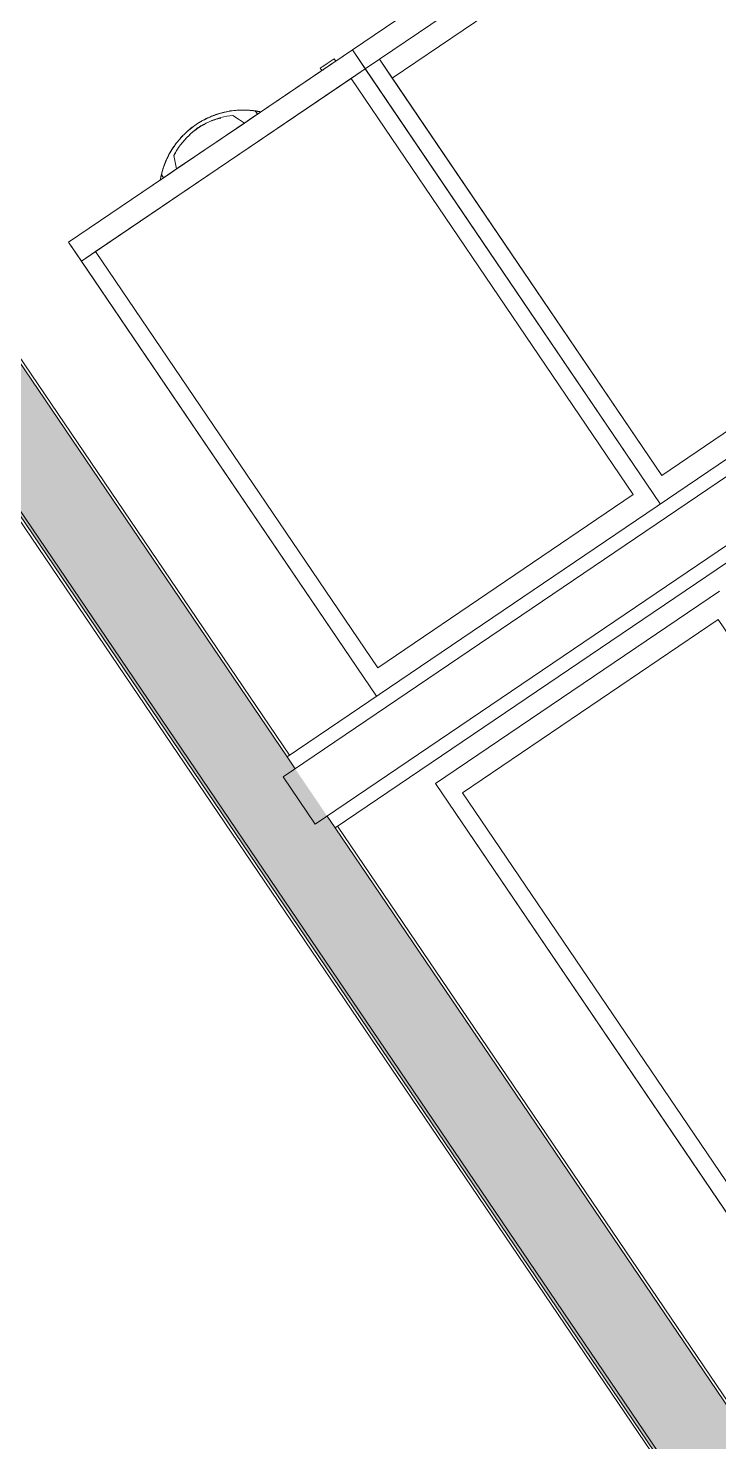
# Model space of a CAD drawing. Header units: inches. Extents: x -13 to 4331, y -638 to 2885.
# Drawn here: x 2626 to 2656.2, y 1065 to 1126.9 of the extents above; entities that cross this region are included whole.
import ezdxf

# ---------------------------------------------------------------- set-up
doc = ezdxf.new("R2010")
doc.units = ezdxf.units.IN
doc.header["$MEASUREMENT"] = 0
for name, color, linetype, lineweight in [('A-DETL-THIN', 151, 'Continuous', 9), ('A-GLAZ-MULL', 7, 'Continuous', 9), ('A-WALL', 113, 'Continuous', 9), ('A-WALL-PATT', 111, 'Continuous', 13), ('Chevy Chase Pavilion_3rd Floor Base_dwg', 8, 'Continuous', 9), ('I-FURN', 30, 'Continuous', 9), ('I-FURN-PNLS', 30, 'Continuous', 9), ('I-WALL', 2, 'Continuous', 13)]:
    doc.layers.add(name, color=color, linetype=linetype, lineweight=lineweight)
pattern_1 = [(0, (0, 0), (30.72, 7.68), [1.267, -21.773, 1.267, -21.773, -122.88]), (0, (0, 0), (30.72, 7.68), [-46.08, 1.267, -44.813, 1.267, -21.773, -53.76]), (0, (0, 0), (30.72, 7.68), [-115.2, 1.267, -14.093, 1.267, -37.133]), (120, (11.52, 3.84), (-22.011075, 22.7643), [1.267, -21.773, 1.267, -21.773, -122.88]), (120, (11.52, 3.84), (-22.011075, 22.7643), [-46.08, 1.267, -44.813, 1.267, -21.773, -53.76]), (120, (11.52, 3.84), (-22.011075, 22.7643), [-115.2, 1.267, -14.093, 1.267, -37.133]), (240, (15.36, 19.2), (-8.708925, -30.4443), [1.267, -21.773, 1.267, -21.773, -122.88]), (240, (15.36, 19.2), (-8.708925, -30.4443), [-46.08, 1.267, -44.813, 1.267, -21.773, -53.76]), (240, (15.36, 19.2), (-8.708925, -30.4443), [-115.2, 1.267, -14.093, 1.267, -37.133])]

# ---------------------------------------------------------------- blocks, each defined once
blk = doc.blocks.new('Zira Wksta 12 - Type 1-5189151-FIRST FLOOR POWER _ SIGNAL')
at = {"layer": 'I-FURN-PNLS'}
for p, q in [((-24, 99), (0, 99)), ((0, 99), (-24, 99)), ((-24, 99), (0, 99)), ((0, 99), (-23, 99)), ((-23, 99), (0, 99)), ((0, 99), (0, 84)), ((0, 84), (0, 99)), ((0, 99), (0, 84)), ((0, 84), (0, 99)), ((0, 99), (0, 84)), ((-1, 98.25), (-23, 98.25)), ((-23, 98.25), (-1, 98.25)), ((-23, 98.25), (-1, 98.25)), ((-1, 98.25), (-23, 98.25)), ((-1, 84.75), (-1, 98.25)), ((-1, 98.25), (-1, 84.75)), ((-1, 98.25), (-1, 84.75)), ((-1, 84.75), (-1, 98.25)), ((-23, 84.75), (-1, 84.75)), ((-1, 84.75), (-23, 84.75)), ((-1, 84.75), (-23, 84.75)), ((-23, 84.75), (-1, 84.75))]:
    blk.add_line(p, q, dxfattribs=at)
blk = doc.blocks.new('Zira Wksta 12 - Type 1-5189152-FIRST FLOOR POWER _ SIGNAL')
at = {"layer": 'I-FURN'}
for p, q in [((-24.173, -89.02), (-24, -89.02)), ((-24.173, -89.02), (-24, -89.02)), ((-24.173, -89.02), (-24, -89.02)), ((-24, -89.013), (-24.167, -89.013)), ((-24, -89.013), (-24.167, -89.013)), ((-24, -89.013), (-24.167, -89.013)), ((-24, -88.896), (-24, -88.843)), ((-24, -88.843), (-24, -88.886)), ((-24, -88.896), (-24, -88.843)), ((-24, -88.843), (-24, -88.886)), ((-24, -88.848), (-24, -88.843)), ((-24, -88.843), (-24, -88.886)), ((-24, -88.896), (-24, -88.848)), ((-24, -88.886), (-24, -88.988)), ((-24, -88.886), (-24, -88.988)), ((-24, -88.886), (-24, -88.988)), ((-24, -88.988), (-24, -88.896)), ((-24, -88.988), (-24, -88.896)), ((-24, -88.988), (-24, -88.896)), ((-24, -89.02), (-24, -88.988)), ((-24, -88.988), (-24, -89.013)), ((-24, -89.02), (-24, -88.988)), ((-24, -88.988), (-24, -89.013)), ((-24, -89.02), (-24, -88.988)), ((-24, -88.988), (-24, -89.013)), ((-24, -89.02), (-24, -89.709)), ((-24, -89.361), (-24, -89.02)), ((-24, -89.02), (-24, -89.364)), ((-24, -89.361), (-24, -89.02)), ((-24, -89.02), (-24, -89.709)), ((-24, -89.361), (-24, -89.02)), ((-24, -89.709), (-24, -89.364)), ((-24, -89.364), (-24, -89.709)), ((-24, -89.709), (-24, -89.364)), ((-24, -89.709), (-24, -89.364)), ((-24.561, -89.941), (-24.281, -89.825)), ((-24.561, -89.941), (-24.281, -89.825)), ((-24.561, -89.941), (-24.281, -89.825)), ((-24.281, -89.825), (-24, -89.709)), ((-24.281, -89.825), (-24, -89.709)), ((-24.281, -89.825), (-24, -89.709)), ((-24.281, -93.175), (-24.561, -93.059)), ((-24.281, -93.175), (-24.561, -93.059)), ((-24.561, -93.059), (-24.281, -93.175)), ((-24.281, -93.175), (-24.561, -93.059)), ((-24, -93.291), (-24.281, -93.175)), ((-24, -93.291), (-24.281, -93.175)), ((-24.281, -93.175), (-24, -93.291)), ((-24, -93.291), (-24.281, -93.175)), ((-24, -93.636), (-24, -93.291)), ((-24, -93.291), (-24, -93.98)), ((-24, -93.636), (-24, -93.291)), ((-24, -93.291), (-24, -93.636)), ((-24, -93.636), (-24, -93.291)), ((-24, -93.291), (-24, -93.98)), ((-24, -93.98), (-24.173, -93.98)), ((-24, -93.98), (-24.173, -93.98)), ((-24, -93.98), (-24.173, -93.98)), ((-24.167, -93.987), (-24, -93.987)), ((-24.167, -93.987), (-24, -93.987)), ((-24.167, -93.987), (-24, -93.987)), ((-24, -93.636), (-24, -93.98)), ((-24, -93.98), (-24, -93.639)), ((-24, -93.98), (-24, -93.639)), ((-24, -93.98), (-24, -93.639)), ((-24, -94.012), (-24, -93.98)), ((-24, -94.012), (-24, -93.98)), ((-24, -94.012), (-24, -93.98)), ((-24, -93.987), (-24, -94.012)), ((-24, -93.987), (-24, -94.012)), ((-24, -93.987), (-24, -94.012)), ((-24, -94.012), (-24, -94.114)), ((-24, -94.104), (-24, -94.012)), ((-24, -94.012), (-24, -94.114)), ((-24, -94.104), (-24, -94.012)), ((-24, -94.012), (-24, -94.114)), ((-24, -94.104), (-24, -94.012)), ((-24, -94.157), (-24, -94.104)), ((-24, -94.157), (-24, -94.104)), ((-24, -94.157), (-24, -94.104)), ((-24, -94.114), (-24, -94.157)), ((-24, -94.114), (-24, -94.157)), ((-24, -94.114), (-24, -94.131)), ((-24, -94.131), (-24, -94.145)), ((-24, -94.145), (-24, -94.157))]:
    blk.add_line(p, q, dxfattribs=at)
at = {"layer": 'I-FURN', "flags": 128}
for points in [[(-24, -89.709), (-24.281, -89.825), (-24.561, -89.941)], [(-24, -89.709), (-24.281, -89.825), (-24.561, -89.941)], [(-24, -89.709), (-24.281, -89.825), (-24.561, -89.941)], [(-24.561, -93.059), (-24.281, -93.175), (-24, -93.291)], [(-24.561, -93.059), (-24.281, -93.175), (-24, -93.291)]]:
    blk.add_lwpolyline(points, dxfattribs=at)
at = {"layer": 'I-FURN'}
for start, end in [(137.02895, 137.70289), (137.36592, 137.70289), (137.36592, 137.70289), (137.03852, 137.56704), (137.03852, 137.56704), (137.03852, 137.56704), (137.02895, 137.36592), (137.02895, 137.36592), (222.29711, 222.97105), (222.29711, 222.97105), (222.29711, 222.97105), (222.43296, 222.96148), (222.43296, 222.96148), (222.43296, 222.96148)]:
    blk.add_arc((-21.447, -91.5), 3.685, start, end, dxfattribs=at)
for points, knots in [([(-24.173, -93.98), (-24.325, -93.813), (-24.599, -93.45), (-24.903, -92.839), (-25.09, -92.181), (-25.174, -91.273), (-25.004, -90.364), (-24.598, -89.55), (-24.325, -89.187), (-24.173, -89.02)], [0, 0, 0, 0, 0.125, 0.25, 0.375, 0.5, 0.75, 0.875, 1, 1, 1, 1]), ([(-24.746, -89.858), (-24.695, -89.756), (-24.53, -89.459), (-24.325, -89.187), (-24.173, -89.02)], [0.8125, 0.8125, 0.8125, 0.8125, 0.875, 1, 1, 1, 1]), ([(-24.746, -89.858), (-24.695, -89.756), (-24.53, -89.459), (-24.325, -89.187), (-24.173, -89.02)], [0.8125, 0.8125, 0.8125, 0.8125, 0.875, 1, 1, 1, 1]), ([(-24, -88.843), (-24.001, -88.843), (-24.002, -88.844), (-24.004, -88.847), (-24.007, -88.849), (-24.009, -88.851), (-24.012, -88.855), (-24.016, -88.858), (-24.019, -88.861), (-24.023, -88.865), (-24.027, -88.869), (-24.032, -88.873), (-24.041, -88.882), (-24.048, -88.89), (-24.055, -88.896)], [0, 0, 0, 0, 0.125, 0.1875, 0.25, 0.3125, 0.375, 0.4375, 0.5, 0.5625, 0.625, 0.6875, 0.75, 1, 1, 1, 1]), ([(-24, -88.843), (-24.001, -88.843), (-24.002, -88.844), (-24.004, -88.847), (-24.007, -88.849), (-24.009, -88.851), (-24.012, -88.855), (-24.016, -88.858), (-24.019, -88.861), (-24.023, -88.865), (-24.027, -88.869), (-24.032, -88.873), (-24.041, -88.882), (-24.048, -88.89), (-24.055, -88.896)], [0, 0, 0, 0, 0.125, 0.1875, 0.25, 0.3125, 0.375, 0.4375, 0.5, 0.5625, 0.625, 0.6875, 0.75, 1, 1, 1, 1]), ([(-24, -88.843), (-24.001, -88.843), (-24.002, -88.844), (-24.004, -88.847), (-24.007, -88.849), (-24.009, -88.851), (-24.012, -88.855), (-24.016, -88.858), (-24.019, -88.861), (-24.023, -88.865), (-24.027, -88.869), (-24.032, -88.873), (-24.041, -88.882), (-24.048, -88.89), (-24.055, -88.896)], [0, 0, 0, 0, 0.125, 0.1875, 0.25, 0.3125, 0.375, 0.4375, 0.5, 0.5625, 0.625, 0.6875, 0.75, 1, 1, 1, 1]), ([(-24.045, -88.886), (-24.039, -88.881), (-24.031, -88.873), (-24.021, -88.863), (-24.016, -88.858), (-24.012, -88.854), (-24.009, -88.851), (-24.007, -88.849), (-24.004, -88.847), (-24.003, -88.845), (-24.001, -88.844), (-24, -88.843), (-24, -88.843)], [0, 0, 0, 0, 0.25, 0.375, 0.5, 0.5625, 0.625, 0.6875, 0.75, 0.8125, 0.875, 1, 1, 1, 1]), ([(-24.045, -88.886), (-24.039, -88.881), (-24.031, -88.873), (-24.021, -88.863), (-24.016, -88.858), (-24.012, -88.854), (-24.009, -88.851), (-24.007, -88.849), (-24.004, -88.847), (-24.003, -88.845), (-24.001, -88.844), (-24, -88.843), (-24, -88.843)], [0, 0, 0, 0, 0.25, 0.375, 0.5, 0.5625, 0.625, 0.6875, 0.75, 0.8125, 0.875, 1, 1, 1, 1]), ([(-24.045, -88.886), (-24.039, -88.881), (-24.031, -88.873), (-24.021, -88.863), (-24.016, -88.858), (-24.012, -88.854), (-24.009, -88.851), (-24.007, -88.849), (-24.004, -88.847), (-24.003, -88.845), (-24.001, -88.844), (-24, -88.843), (-24, -88.843)], [0, 0, 0, 0, 0.25, 0.375, 0.5, 0.5625, 0.625, 0.6875, 0.75, 0.8125, 0.875, 1, 1, 1, 1]), ([(-24.763, -93.108), (-24.807, -93.017), (-24.937, -92.717), (-25.089, -92.182), (-25.177, -91.271), (-25.015, -90.49), (-24.806, -89.963), (-24.759, -89.865)], [0.1945363, 0.1945363, 0.1945363, 0.1945363, 0.25, 0.375, 0.5, 0.75, 0.8100787, 0.8100787, 0.8100787, 0.8100787]), ([(-24.672, -89.717), (-24.727, -89.817), (-24.79, -89.945), (-24.846, -90.076), (-24.856, -90.102)], [0.15929421, 0.15929421, 0.15929421, 0.15929421, 0.22222222, 0.23760808, 0.23760808, 0.23760808, 0.23760808]), ([(-24.672, -89.717), (-24.727, -89.817), (-24.79, -89.945), (-24.846, -90.076), (-24.856, -90.102)], [0.15929421, 0.15929421, 0.15929421, 0.15929421, 0.22222222, 0.23760808, 0.23760808, 0.23760808, 0.23760808]), ([(-24.672, -89.717), (-24.727, -89.817), (-24.79, -89.945), (-24.846, -90.076), (-24.856, -90.102)], [0.15929421, 0.15929421, 0.15929421, 0.15929421, 0.22222222, 0.23760808, 0.23760808, 0.23760808, 0.23760808]), ([(-24.945, -90.34), (-24.973, -90.425), (-25.009, -90.551), (-25.04, -90.679), (-25.049, -90.72)], [0.28408999, 0.28408999, 0.28408999, 0.28408999, 0.33333333, 0.35626869, 0.35626869, 0.35626869, 0.35626869]), ([(-24.945, -90.34), (-24.973, -90.425), (-25.009, -90.551), (-25.04, -90.679), (-25.049, -90.72)], [0.28408999, 0.28408999, 0.28408999, 0.28408999, 0.33333333, 0.35626869, 0.35626869, 0.35626869, 0.35626869]), ([(-24.945, -90.34), (-24.973, -90.425), (-25.009, -90.551), (-25.04, -90.679), (-25.049, -90.72)], [0.28408999, 0.28408999, 0.28408999, 0.28408999, 0.33333333, 0.35626869, 0.35626869, 0.35626869, 0.35626869]), ([(-25.096, -90.982), (-25.106, -91.054), (-25.12, -91.181), (-25.127, -91.308), (-25.128, -91.364)], [0.40506916, 0.40506916, 0.40506916, 0.40506916, 0.44444444, 0.47528072, 0.47528072, 0.47528072, 0.47528072]), ([(-25.096, -90.982), (-25.106, -91.054), (-25.12, -91.181), (-25.127, -91.308), (-25.128, -91.364)], [0.40506916, 0.40506916, 0.40506916, 0.40506916, 0.44444444, 0.47528072, 0.47528072, 0.47528072, 0.47528072]), ([(-25.096, -90.982), (-25.106, -91.054), (-25.12, -91.181), (-25.127, -91.308), (-25.128, -91.364)], [0.40506916, 0.40506916, 0.40506916, 0.40506916, 0.44444444, 0.47528072, 0.47528072, 0.47528072, 0.47528072]), ([(-25.049, -92.28), (-25.04, -92.321), (-25.009, -92.448), (-24.976, -92.577), (-24.951, -92.663)], [0.6437238, 0.6437238, 0.6437238, 0.6437238, 0.66666667, 0.71588521, 0.71588521, 0.71588521, 0.71588521]), ([(-25.049, -92.28), (-25.04, -92.321), (-25.009, -92.448), (-24.976, -92.577), (-24.951, -92.663)], [0.6437238, 0.6437238, 0.6437238, 0.6437238, 0.66666667, 0.71588521, 0.71588521, 0.71588521, 0.71588521]), ([(-25.049, -92.28), (-25.04, -92.321), (-25.009, -92.448), (-24.976, -92.577), (-24.951, -92.663)], [0.6437238, 0.6437238, 0.6437238, 0.6437238, 0.66666667, 0.71588521, 0.71588521, 0.71588521, 0.71588521]), ([(-24.857, -92.898), (-24.808, -93.017), (-24.751, -93.149), (-24.678, -93.27), (-24.671, -93.282)], [0.76237976, 0.76237976, 0.76237976, 0.76237976, 0.83333333, 0.84063549, 0.84063549, 0.84063549, 0.84063549]), ([(-24.857, -92.898), (-24.808, -93.017), (-24.751, -93.149), (-24.678, -93.27), (-24.671, -93.282)], [0.76237976, 0.76237976, 0.76237976, 0.76237976, 0.83333333, 0.84063549, 0.84063549, 0.84063549, 0.84063549]), ([(-24.857, -92.898), (-24.808, -93.017), (-24.751, -93.149), (-24.678, -93.27), (-24.671, -93.282)], [0.76237976, 0.76237976, 0.76237976, 0.76237976, 0.83333333, 0.84063549, 0.84063549, 0.84063549, 0.84063549]), ([(-24.173, -93.98), (-24.325, -93.813), (-24.53, -93.54), (-24.696, -93.243), (-24.746, -93.142)], [0, 0, 0, 0, 0.125, 0.1875, 0.1875, 0.1875, 0.1875]), ([(-24.055, -94.104), (-24.048, -94.11), (-24.039, -94.119), (-24.029, -94.129), (-24.023, -94.135), (-24.019, -94.139), (-24.016, -94.142), (-24.012, -94.145), (-24.009, -94.149), (-24.007, -94.151), (-24.004, -94.153), (-24.002, -94.156), (-24.001, -94.157), (-24, -94.157)], [0, 0, 0, 0, 0.25, 0.375, 0.4375, 0.5, 0.5625, 0.625, 0.6875, 0.75, 0.8125, 0.875, 1, 1, 1, 1]), ([(-24.055, -94.104), (-24.048, -94.11), (-24.039, -94.119), (-24.029, -94.129), (-24.023, -94.135), (-24.019, -94.139), (-24.016, -94.142), (-24.012, -94.145), (-24.009, -94.149), (-24.007, -94.151), (-24.004, -94.153), (-24.002, -94.156), (-24.001, -94.157), (-24, -94.157)], [0, 0, 0, 0, 0.25, 0.375, 0.4375, 0.5, 0.5625, 0.625, 0.6875, 0.75, 0.8125, 0.875, 1, 1, 1, 1]), ([(-24.055, -94.104), (-24.048, -94.11), (-24.039, -94.119), (-24.029, -94.129), (-24.023, -94.135), (-24.019, -94.139), (-24.016, -94.142), (-24.012, -94.145), (-24.009, -94.149), (-24.007, -94.151), (-24.004, -94.153), (-24.002, -94.156), (-24.001, -94.157), (-24, -94.157)], [0, 0, 0, 0, 0.25, 0.375, 0.4375, 0.5, 0.5625, 0.625, 0.6875, 0.75, 0.8125, 0.875, 1, 1, 1, 1]), ([(-24, -94.157), (-24, -94.157), (-24.001, -94.156), (-24.003, -94.155), (-24.004, -94.153), (-24.007, -94.151), (-24.009, -94.149), (-24.012, -94.146), (-24.015, -94.143), (-24.018, -94.14), (-24.021, -94.137), (-24.025, -94.133), (-24.032, -94.126), (-24.039, -94.119), (-24.045, -94.114)], [0, 0, 0, 0, 0.125, 0.1875, 0.25, 0.3125, 0.375, 0.4375, 0.5, 0.5625, 0.625, 0.6875, 0.75, 1, 1, 1, 1]), ([(-24, -94.157), (-24, -94.157), (-24.001, -94.156), (-24.003, -94.155), (-24.004, -94.153), (-24.007, -94.151), (-24.009, -94.149), (-24.012, -94.146), (-24.015, -94.143), (-24.018, -94.14), (-24.021, -94.137), (-24.025, -94.133), (-24.032, -94.126), (-24.039, -94.119), (-24.045, -94.114)], [0, 0, 0, 0, 0.125, 0.1875, 0.25, 0.3125, 0.375, 0.4375, 0.5, 0.5625, 0.625, 0.6875, 0.75, 1, 1, 1, 1]), ([(-24, -94.157), (-24, -94.157), (-24.001, -94.156), (-24.003, -94.155), (-24.004, -94.153), (-24.007, -94.151), (-24.009, -94.149), (-24.012, -94.146), (-24.015, -94.143), (-24.018, -94.14), (-24.021, -94.137), (-24.025, -94.133), (-24.032, -94.126), (-24.039, -94.119), (-24.045, -94.114)], [0, 0, 0, 0, 0.125, 0.1875, 0.25, 0.3125, 0.375, 0.4375, 0.5, 0.5625, 0.625, 0.6875, 0.75, 1, 1, 1, 1])]:
    blk.add_open_spline(points, degree=3, knots=knots, dxfattribs=at)
for points in [[(-24.167, -89.013), (-24.303, -89.162), (-24.427, -89.322), (-24.537, -89.492)], [(-24.167, -89.013), (-24.303, -89.162), (-24.427, -89.322), (-24.537, -89.492)], [(-24.167, -89.013), (-24.303, -89.162), (-24.427, -89.322), (-24.537, -89.492)], [(-24.055, -88.896), (-24.069, -88.911), (-24.099, -88.941), (-24.129, -88.972), (-24.144, -88.988)], [(-24.055, -88.896), (-24.069, -88.911), (-24.099, -88.941), (-24.129, -88.972), (-24.144, -88.988)], [(-24.055, -88.896), (-24.069, -88.911), (-24.099, -88.941), (-24.129, -88.972), (-24.144, -88.988)], [(-24.143, -88.988), (-24.132, -88.976), (-24.11, -88.953), (-24.077, -88.918), (-24.055, -88.897), (-24.045, -88.886)], [(-24.143, -88.988), (-24.132, -88.976), (-24.11, -88.953), (-24.077, -88.918), (-24.055, -88.897), (-24.045, -88.886)], [(-24.143, -88.988), (-24.132, -88.976), (-24.11, -88.953), (-24.077, -88.918), (-24.055, -88.897), (-24.045, -88.886)], [(-24.56, -89.529), (-24.599, -89.59), (-24.637, -89.653), (-24.672, -89.717)], [(-24.56, -89.529), (-24.599, -89.59), (-24.637, -89.653), (-24.672, -89.717)], [(-24.56, -89.529), (-24.599, -89.59), (-24.637, -89.653), (-24.672, -89.717)], [(-25.069, -90.822), (-25.027, -90.599), (-24.96, -90.383), (-24.883, -90.169)], [(-24.561, -89.941), (-24.732, -90.259), (-24.969, -90.951), (-24.969, -92.05), (-24.732, -92.742), (-24.561, -93.059)], [(-24.561, -89.941), (-24.732, -90.259), (-24.969, -90.951), (-24.969, -92.05), (-24.732, -92.742), (-24.561, -93.059)], [(-24.561, -89.941), (-24.732, -90.259), (-24.969, -90.951), (-24.969, -92.05), (-24.732, -92.742), (-24.561, -93.059)], [(-24.894, -90.198), (-24.912, -90.245), (-24.929, -90.292), (-24.944, -90.34)], [(-24.894, -90.198), (-24.912, -90.245), (-24.929, -90.292), (-24.944, -90.34)], [(-24.894, -90.198), (-24.912, -90.245), (-24.929, -90.292), (-24.944, -90.34)], [(-24.856, -90.102), (-24.867, -90.127), (-24.877, -90.153), (-24.887, -90.179)], [(-24.856, -90.102), (-24.867, -90.127), (-24.877, -90.153), (-24.887, -90.179)], [(-24.856, -90.102), (-24.867, -90.127), (-24.877, -90.153), (-24.887, -90.179)], [(-24.883, -90.169), (-24.844, -90.067), (-24.803, -89.965), (-24.756, -89.866)], [(-24.778, -90.436), (-24.719, -90.266), (-24.647, -90.1), (-24.561, -89.941)], [(-24.778, -90.436), (-24.719, -90.266), (-24.647, -90.1), (-24.561, -89.941)], [(-24.778, -90.436), (-24.719, -90.266), (-24.647, -90.1), (-24.561, -89.941)], [(-25.132, -91.5), (-25.132, -91.273), (-25.106, -91.048), (-25.061, -90.826)], [(-25.075, -90.856), (-25.083, -90.898), (-25.09, -90.94), (-25.096, -90.983)], [(-25.075, -90.856), (-25.083, -90.898), (-25.09, -90.94), (-25.096, -90.983)], [(-25.075, -90.856), (-25.083, -90.898), (-25.09, -90.94), (-25.096, -90.983)], [(-25.049, -90.72), (-25.056, -90.756), (-25.064, -90.793), (-25.071, -90.829)], [(-25.049, -90.72), (-25.056, -90.756), (-25.064, -90.793), (-25.071, -90.829)], [(-25.049, -90.72), (-25.056, -90.756), (-25.064, -90.793), (-25.071, -90.829)], [(-24.91, -90.961), (-24.881, -90.783), (-24.822, -90.613), (-24.757, -90.445)], [(-24.91, -90.961), (-24.881, -90.783), (-24.822, -90.613), (-24.757, -90.445)], [(-24.91, -90.961), (-24.881, -90.783), (-24.822, -90.613), (-24.757, -90.445)], [(-25.069, -92.177), (-25.111, -91.954), (-25.134, -91.726), (-25.132, -91.5)], [(-25.129, -91.365), (-25.133, -91.455), (-25.132, -91.545), (-25.127, -91.634)], [(-25.129, -91.365), (-25.133, -91.455), (-25.132, -91.545), (-25.127, -91.634)], [(-25.129, -91.365), (-25.133, -91.455), (-25.132, -91.545), (-25.127, -91.634)], [(-24.91, -92.039), (-24.969, -91.683), (-24.997, -91.307), (-24.91, -90.961)], [(-24.91, -92.039), (-24.94, -91.861), (-24.965, -91.678), (-24.971, -91.496)], [(-24.91, -92.039), (-24.94, -91.861), (-24.965, -91.678), (-24.971, -91.496)], [(-24.955, -91.5), (-24.955, -91.319), (-24.949, -91.136), (-24.91, -90.961)], [(-24.955, -91.5), (-24.955, -91.319), (-24.949, -91.136), (-24.91, -90.961)], [(-25.129, -91.635), (-25.125, -91.763), (-25.111, -91.89), (-25.092, -92.016)], [(-25.129, -91.635), (-25.125, -91.763), (-25.111, -91.89), (-25.092, -92.016)], [(-25.129, -91.635), (-25.125, -91.763), (-25.111, -91.89), (-25.092, -92.016)], [(-25.095, -92.017), (-25.089, -92.06), (-25.082, -92.102), (-25.075, -92.144)], [(-25.095, -92.017), (-25.089, -92.06), (-25.082, -92.102), (-25.075, -92.144)], [(-25.095, -92.017), (-25.089, -92.06), (-25.082, -92.102), (-25.075, -92.144)], [(-24.778, -92.564), (-24.836, -92.393), (-24.875, -92.218), (-24.91, -92.039)], [(-24.778, -92.564), (-24.836, -92.393), (-24.875, -92.218), (-24.91, -92.039)], [(-24.778, -92.564), (-24.836, -92.393), (-24.875, -92.218), (-24.91, -92.039)], [(-25.07, -92.17), (-25.064, -92.207), (-25.056, -92.243), (-25.048, -92.28)], [(-25.07, -92.17), (-25.064, -92.207), (-25.056, -92.243), (-25.048, -92.28)], [(-25.07, -92.17), (-25.064, -92.207), (-25.056, -92.243), (-25.048, -92.28)], [(-24.883, -92.831), (-24.965, -92.62), (-25.027, -92.401), (-25.069, -92.177)], [(-24.945, -92.66), (-24.929, -92.708), (-24.913, -92.755), (-24.896, -92.803)], [(-24.945, -92.66), (-24.929, -92.708), (-24.913, -92.755), (-24.896, -92.803)], [(-24.945, -92.66), (-24.929, -92.708), (-24.913, -92.755), (-24.896, -92.803)], [(-24.561, -93.059), (-24.647, -92.9), (-24.719, -92.734), (-24.778, -92.564)], [(-24.561, -93.059), (-24.647, -92.9), (-24.719, -92.734), (-24.778, -92.564)], [(-24.561, -93.059), (-24.647, -92.9), (-24.719, -92.734), (-24.778, -92.564)], [(-24.887, -92.821), (-24.877, -92.847), (-24.867, -92.872), (-24.857, -92.898)], [(-24.887, -92.821), (-24.877, -92.847), (-24.867, -92.872), (-24.857, -92.898)], [(-24.887, -92.821), (-24.877, -92.847), (-24.867, -92.872), (-24.857, -92.898)], [(-24.581, -93.439), (-24.7, -93.246), (-24.802, -93.042), (-24.883, -92.831)], [(-24.672, -93.283), (-24.645, -93.333), (-24.614, -93.381), (-24.582, -93.428)], [(-24.672, -93.283), (-24.645, -93.333), (-24.614, -93.381), (-24.582, -93.428)], [(-24.672, -93.283), (-24.645, -93.333), (-24.614, -93.381), (-24.582, -93.428)], [(-24.173, -93.98), (-24.325, -93.813), (-24.462, -93.631), (-24.581, -93.439)], [(-24.537, -93.508), (-24.427, -93.678), (-24.303, -93.838), (-24.167, -93.987)], [(-24.537, -93.508), (-24.427, -93.678), (-24.303, -93.838), (-24.167, -93.987)], [(-24.537, -93.508), (-24.427, -93.678), (-24.303, -93.838), (-24.167, -93.987)], [(-24.144, -94.012), (-24.129, -94.028), (-24.099, -94.059), (-24.069, -94.089), (-24.055, -94.104)], [(-24.144, -94.012), (-24.129, -94.028), (-24.099, -94.059), (-24.069, -94.089), (-24.055, -94.104)], [(-24.144, -94.012), (-24.129, -94.028), (-24.099, -94.059), (-24.069, -94.089), (-24.055, -94.104)], [(-24.045, -94.114), (-24.055, -94.103), (-24.077, -94.082), (-24.11, -94.047), (-24.132, -94.024), (-24.143, -94.012)], [(-24.045, -94.114), (-24.055, -94.103), (-24.077, -94.082), (-24.11, -94.047), (-24.132, -94.024), (-24.143, -94.012)], [(-24.045, -94.114), (-24.055, -94.103), (-24.077, -94.082), (-24.11, -94.047), (-24.132, -94.024), (-24.143, -94.012)]]:
    blk.add_open_spline(points, degree=3, dxfattribs=at)
at = {"layer": 'I-FURN-PNLS'}
for p, q in [((-24, -36), (-24, -84)), ((-24, -36), (-24, -84)), ((-24, -84), (-24, -36)), ((-24, -36), (-24, -84)), ((-24, -84), (-24, -36)), ((-23, -36.75), (-23, -83.25)), ((-23, -83.25), (-23, -36.75)), ((-23, -36.75), (-23, -83.25)), ((-23, -83.25), (-23, -36.75)), ((-23, -83.25), (-23, -36.75)), ((-23, -36.75), (-23, -83.25)), ((-22, -36.75), (-22, -83.25)), ((-22, -83.25), (-22, -36.75)), ((-22, -36.75), (-22, -83.25)), ((-22, -83.25), (-22, -36.75)), ((-1, -36.75), (-1, -83.25)), ((-1, -83.25), (-1, -36.75)), ((-1, -83.25), (-1, -36.75)), ((-1, -36.75), (-1, -83.25)), ((-1, -36.75), (-1, -83.25)), ((-1, -83.25), (-1, -36.75)), ((-23, -83.25), (-22, -83.25)), ((-23, -83.25), (-22, -83.25)), ((-23, -83.25), (-1, -83.25)), ((-1, -83.25), (-23, -83.25)), ((-23, -84), (-23, -83.25)), ((-23, -83.25), (-23, -84)), ((-1, -83.25), (-23, -83.25)), ((-23, -83.25), (-23, -84)), ((-23, -84), (-23, -83.25)), ((-23, -83.25), (-1, -83.25)), ((-22, -83.25), (-1, -83.25)), ((-22, -83.25), (-1, -83.25)), ((0, -84), (-24, -84)), ((-24, -84), (-24, -99)), ((-24, -84), (-24, -99)), ((0, -84), (-24, -84)), ((-24, -84), (0, -84)), ((-24, -99), (-24, -84)), ((-24, -84), (-24, -89.02)), ((-24, -99), (-24, -84)), ((-23, -84), (-24, -84)), ((-24, -84), (-23, -84)), ((-24, -84), (-24, -84.985)), ((-24, -89.02), (-24, -84)), ((-24, -84), (-24, -89.02)), ((-24, -89.02), (-24, -84)), ((-23, -84), (-24, -84)), ((-24, -84), (-23, -84)), ((-23, -84), (-24, -84)), ((-24, -84), (-23, -84)), ((-24, -84), (-24, -84.985)), ((-23, -84), (-24, -84)), ((-24, -84), (-23, -84)), ((-24, -84.985), (-24, -84)), ((-24, -84), (0, -84)), ((-24, -84), (0, -84)), ((0, -84), (-24, -84)), ((-24, -84), (-23, -84)), ((-23, -84), (-24, -84)), ((-23, -84), (-23, -99)), ((-23, -84.75), (-23, -84)), ((-23, -84), (-23, -84.75)), ((-23, -84.75), (-23, -84)), ((-23, -84), (-23, -84.75)), ((-23, -84.75), (-23, -84)), ((-23, -84.75), (-23, -84)), ((-23, -84), (-23, -99)), ((0, -84), (-23, -84)), ((-23, -84), (-23, -84.75)), ((-23, -84.75), (-23, -84)), ((-23, -84), (0, -84)), ((-23, -84), (0, -84)), ((0, -84), (-23, -84)), ((-24, -84.875), (-24.125, -84.875)), ((-24.125, -85.625), (-24.125, -84.875)), ((-24.125, -84.875), (-24.125, -84.985)), ((-24.125, -84.985), (-24.125, -85.25)), ((-24.125, -85.25), (-24.125, -85.437)), ((-24, -84.985), (-24, -84.875)), ((-24, -84.875), (-24, -85.25)), ((-24, -84.985), (-24, -85.515)), ((-24, -84.985), (-24, -85.515)), ((-24, -85.515), (-24, -84.985)), ((-24, -85.153), (-24, -84.985)), ((-24, -85.25), (-24, -85.153)), ((-24, -85.347), (-24, -85.25)), ((-24, -85.25), (-24, -85.347)), ((-1, -84.75), (-23, -84.75)), ((-23, -84.75), (-23, -98.25)), ((-23, -98.25), (-23, -84.75)), ((-23, -84.75), (-1, -84.75)), ((-23, -98.25), (-23, -84.75)), ((-23, -84.75), (-23, -98.25)), ((-23, -98.25), (-23, -84.75)), ((-23, -84.75), (-23, -98.25)), ((-23, -98.25), (-23, -84.75)), ((-23, -98.25), (-23, -84.75)), ((-23, -84.75), (-1, -84.75)), ((-1, -84.75), (-23, -84.75)), ((-1, -98.25), (-1, -84.75)), ((-1, -84.75), (-1, -98.25)), ((-1, -84.75), (-1, -98.25)), ((-1, -98.25), (-1, -84.75)), ((-24.125, -85.437), (-24.125, -85.515)), ((-24.125, -85.515), (-24.125, -85.625)), ((-24.125, -85.625), (-24, -85.625)), ((-24, -85.515), (-24, -85.347)), ((-24, -85.347), (-24, -85.437)), ((-24, -85.437), (-24, -85.515)), ((-24, -85.515), (-24, -89.02)), ((-24, -85.515), (-24, -89.02)), ((-24, -89.02), (-24, -85.515)), ((-24, -85.575), (-24, -85.515)), ((-24, -85.515), (-24, -85.575)), ((-24, -85.612), (-24, -85.575)), ((-24, -85.575), (-24, -85.612)), ((-24, -85.625), (-24, -85.612)), ((-24, -85.612), (-24, -85.625)), ((-24, -89.02), (-24, -89.709)), ((-24, -89.02), (-24, -89.709)), ((-24, -89.709), (-24, -89.02)), ((-24, -89.02), (-24, -89.709)), ((-24, -89.709), (-24, -89.02)), ((-24, -89.02), (-24, -89.709)), ((-24, -89.709), (-24, -89.02)), ((-24, -89.709), (-24, -93.291)), ((-24, -89.709), (-24, -93.291)), ((-24, -93.291), (-24, -89.709)), ((-24, -89.709), (-24, -93.291)), ((-24, -93.291), (-24, -89.709)), ((-24, -89.709), (-24, -93.291)), ((-24, -93.291), (-24, -89.709)), ((-24, -93.291), (-24, -93.98)), ((-24, -93.291), (-24, -93.98)), ((-24, -93.98), (-24, -93.291)), ((-24, -93.291), (-24, -93.98)), ((-24, -93.98), (-24, -93.291)), ((-24, -93.291), (-24, -93.98)), ((-24, -93.98), (-24, -93.291)), ((-24, -93.98), (-24, -99)), ((-24, -93.98), (-24, -99)), ((-24, -99), (-24, -93.98)), ((-24, -93.98), (-24, -99)), ((-24, -99), (-24, -93.98)), ((-24, -93.98), (-24, -99)), ((-24, -99), (-24, -93.98)), ((-23, -98.25), (-1, -98.25)), ((-1, -98.25), (-23, -98.25)), ((-23, -99), (-23, -98.25)), ((-23, -98.25), (-23, -99)), ((-23, -99), (-23, -98.25)), ((-23, -98.25), (-23, -99)), ((-23, -99), (-23, -98.25)), ((-23, -99), (-23, -98.25)), ((-1, -98.25), (-23, -98.25)), ((-23, -98.25), (-23, -99)), ((-23, -99), (-23, -98.25)), ((-23, -98.25), (-1, -98.25)), ((-24, -99), (0, -99)), ((-24, -99), (0, -99)), ((0, -99), (-24, -99)), ((-24, -99), (-23, -99)), ((-24, -99), (-23, -99)), ((-24, -99), (-23, -99)), ((-24, -99), (-23, -99)), ((-24, -99), (-23, -99)), ((-24, -99), (-23, -99)), ((-24, -99), (-23, -99)), ((-23, -99), (-24, -99)), ((-23, -99), (0, -99)), ((0, -99), (-23, -99))]:
    blk.add_line(p, q, dxfattribs=at)
blk = doc.blocks.new('Chevy Chase Pavilion_3rd Floor Base_dwg-5020009-FIRST FLOOR POWER _ SIGNAL')
at = {"layer": 'A-GLAZ-MULL'}
for p, q in [((2364.746, 1490.285), (2828.253, 806.459)), ((2571.419, 1192.503), (2637.453, 1095.081)), ((2639.557, 1091.978), (2683.764, 1026.757))]:
    blk.add_line(p, q, dxfattribs=at)

msp = doc.modelspace()

# ---------------------------------------------------------------- hatches: boundary and pattern name
at = {"layer": 'A-WALL-PATT', "lineweight": 9}
msp.add_hatch(color=7, dxfattribs=at).paths.add_polyline_path([(2827.912, 807.186), (2831.016, 809.29), (2411.614, 1428.045), (2408.51, 1425.941), (2814.4, 827.12)], flags=0)
h = msp.add_hatch(dxfattribs=at)
h.set_pattern_fill('FP_13', color=256, style=0, pattern_type=2)
h.set_pattern_definition(pattern_1)
h.paths.add_polyline_path([(2637.7, 1094.494), (2780.554, 1191.323), (2780.203, 1191.84), (2637.349, 1095.012)], flags=0)
h.paths.add_polyline_path([(2780.968, 1191.603), (2781.835, 1192.191), (2781.484, 1192.708), (2780.617, 1192.121), (2780.807, 1191.84)], flags=0)
h = msp.add_hatch(dxfattribs=at)
h.set_pattern_fill('FP_13', color=256, style=0, pattern_type=2)
h.set_pattern_definition(pattern_1)
h.paths.add_polyline_path([(2639.453, 1091.907), (2783.588, 1189.604), (2783.237, 1190.121), (2639.103, 1092.425)], flags=0)

# ---------------------------------------------------------------- linework, layer by layer
at = {"layer": 'A-DETL-THIN'}
msp.add_line((2828.964, 805.857), (2410.965, 1422.543), dxfattribs=at)
at = {"layer": 'A-WALL', "lineweight": 13}
for p, q in [((2637.183, 1094.143), (2781.835, 1192.191)), ((2638.585, 1092.074), (2783.237, 1190.121))]:
    msp.add_line(p, q, dxfattribs=at)
at = {"layer": 'I-WALL', "color": 8, "lineweight": 20}
for p, q in [((2408.51, 1425.941), (2827.912, 807.186)), ((2637.349, 1095.012), (2571.315, 1192.434)), ((2683.708, 1026.617), (2639.453, 1091.907))]:
    msp.add_line(p, q, dxfattribs=at)
at = {"layer": 'I-WALL'}
for p, q in [((2780.203, 1191.84), (2637.349, 1095.012)), ((2639.453, 1091.907), (2783.588, 1189.604)), ((2637.349, 1095.012), (2637.7, 1094.494)), ((2639.103, 1092.425), (2639.453, 1091.907))]:
    msp.add_line(p, q, dxfattribs=at)
at = {"layer": 'I-WALL', "lineweight": 9}
msp.add_line((2638.585, 1092.074), (2637.183, 1094.143), dxfattribs=at)

# ---------------------------------------------------------------- block references
at = {"layer": 'Chevy Chase Pavilion_3rd Floor Base_dwg', "color": 7}
msp.add_blockref('Chevy Chase Pavilion_3rd Floor Base_dwg-5020009-FIRST FLOOR POWER _ SIGNAL', (0, 0), dxfattribs=at)
at = {"layer": 'I-FURN'}
for name, p, rotation in [('Zira Wksta 12 - Type 1-5189152-FIRST FLOOR POWER _ SIGNAL', (2723.209, 1153.209), 304.1299999999976), ('Zira Wksta 12 - Type 1-5189151-FIRST FLOOR POWER _ SIGNAL', (2725.794, 1149.398), 124.1299999999996)]:
    msp.add_blockref(name, p, dxfattribs=dict(at, rotation=rotation))

doc.saveas('drawing.dxf')
